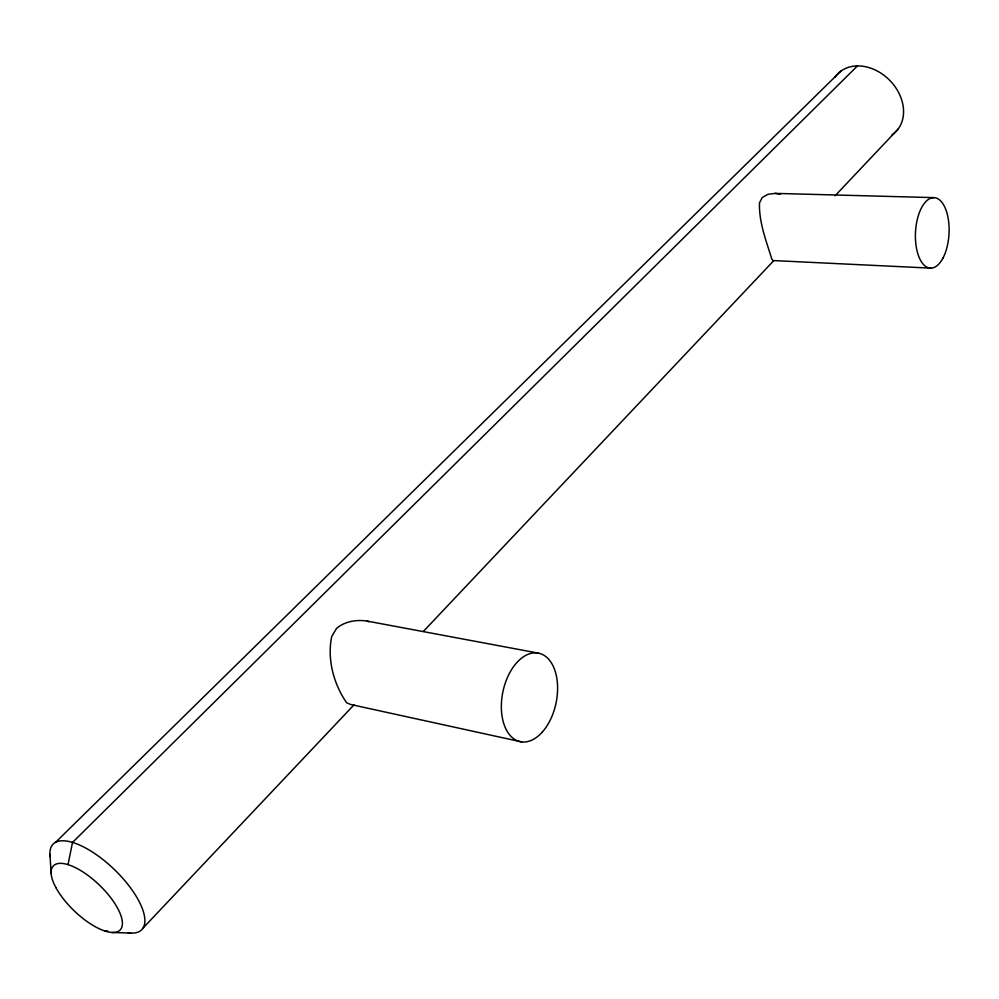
<?xml version="1.0" encoding="UTF-8"?>
<svg xmlns="http://www.w3.org/2000/svg" width="999" height="999" viewBox="0 0 999 999"><rect width="100%" height="100%" fill="white"/><g stroke="black" fill="none" stroke-linecap="round" stroke-linejoin="round"><path stroke-width="1.5" d="M68.019 864.622L72.515 842.457L857.467 65.922M143.219 927.896L354.083 704.757M423.451 631.356L773.775 260.639M835.064 195.792L898.076 129.121M55.519 842.407L840.846 71.154M933.928 197.627L775.174 193.381L767.944 194.33L762.187 197.565L759.49 202.897C758.778 222.053 766.283 241.009 771.802 259.041L772.914 260.539L931.006 268.144M104.683 930.968L107.655 930.981M111.988 932.479L130.794 933.078M538.136 653.084L366.758 621.028C356.168 619.467 344.942 621.378 336.576 628.346L331.705 636.563C326.998 659.103 333.629 684.065 346.665 702.784L350.612 704.47L521.703 741.92M775.174 193.381L780.544 194.281M366.758 621.028L369.068 621.728M49.95 854.32L51.111 873.201M834.989 77.123A41.009 32.068 45.2 0 1 889.659 80.27A41.009 32.068 45.2 0 1 892.007 134.865M50.2 856.817A61.613 24.313 43.9 0 1 115.072 870.204A61.613 24.313 43.9 0 1 128.197 932.816M942.931 258.142A35.302 16.783 -86.9 0 0 938.211 198.951A35.302 16.783 -86.9 0 0 915.608 241.571A35.302 16.783 -86.9 0 0 942.931 258.142M55.882 887.574A46.279 18.019 43.8 0 0 117.607 931.68A46.279 18.019 43.8 0 0 86.713 874.5A46.279 18.019 43.8 0 0 55.882 887.574M542.307 732.055A45.192 27.16 -78.3 0 0 544.742 655.781A45.192 27.16 -78.3 0 0 501.373 704.482A45.192 27.16 -78.3 0 0 542.307 732.055"/></g></svg>
